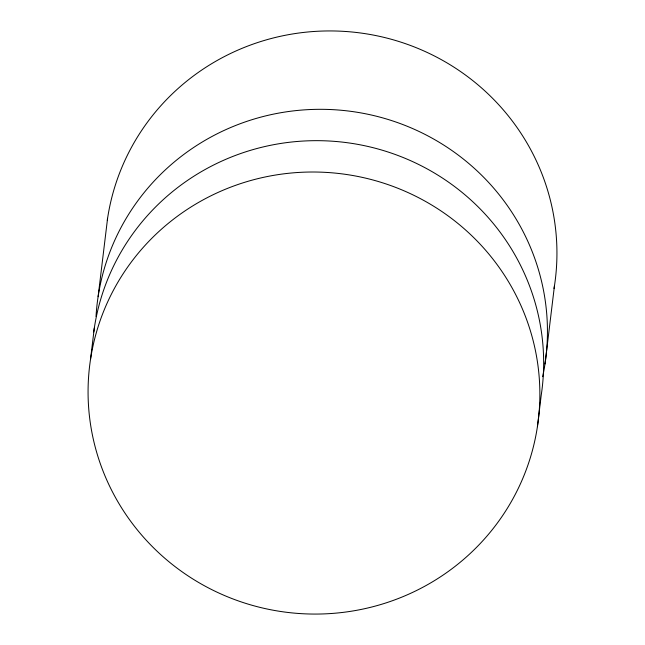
<?xml version="1.0" encoding="UTF-8"?>
<svg xmlns="http://www.w3.org/2000/svg" width="645" height="645" viewBox="0 0 645 645"><rect width="100%" height="100%" fill="white"/><g stroke="black" fill="none" stroke-linecap="round" stroke-linejoin="round"><path stroke-width="0.97" d="M90.518 359.394L94.307 328.047M98.105 296.692L107.586 218.316M537.414 426.684A225.968 220.953 6.9 0 0 230.983 187.034A225.968 220.953 6.9 0 0 173.497 565.399A225.968 220.953 6.9 0 0 537.414 426.684L541.203 395.329A225.968 220.953 6.9 0 0 348.945 142.948A225.968 220.953 6.9 0 0 93.751 331.957M545.001 363.982L554.482 285.606M96.024 316.477A225.968 220.953 6.9 0 1 351.194 111.383A225.968 220.953 6.9 0 1 542.679 376.672M107.296 220.276A225.968 220.953 6.9 0 1 364.723 33.588A225.968 220.953 6.9 0 1 554.023 288.533"/></g></svg>
